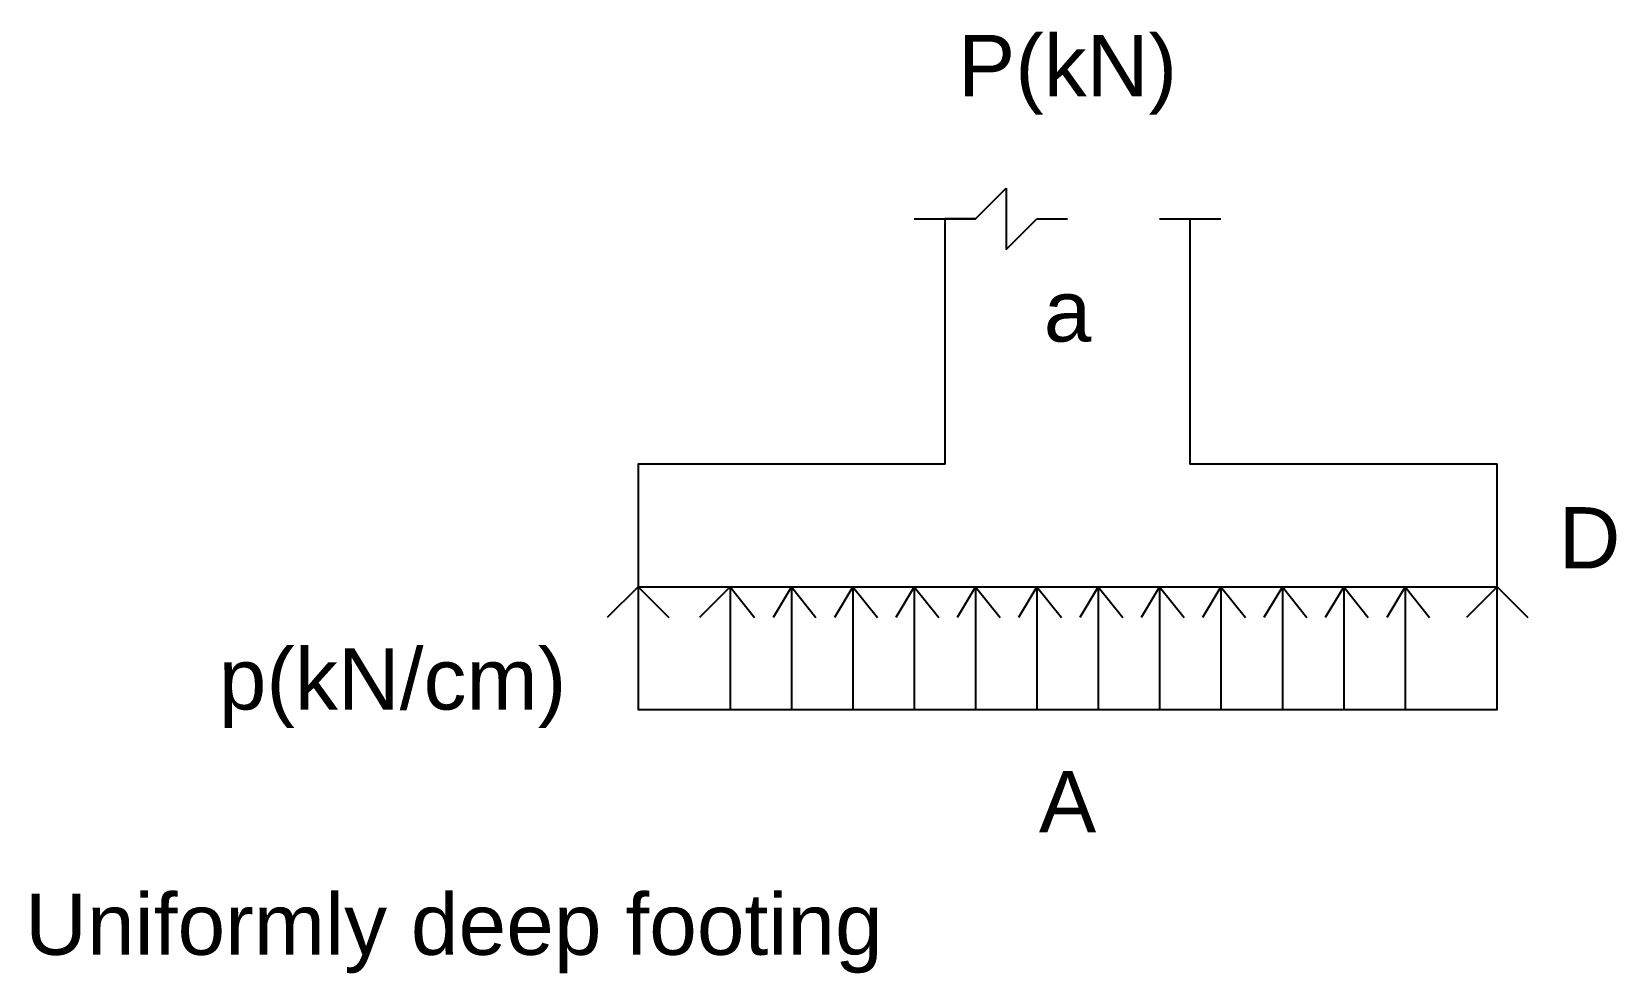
# Model space of a CAD drawing. Extents: x -8.9 to 16.9, y -2.3 to 13.1.
import ezdxf
from ezdxf.enums import TextEntityAlignment as Align

# ---------------------------------------------------------------- set-up
doc = ezdxf.new("R2010")
doc.units = 0
doc.styles.get("Standard").update_dxf_attribs({"font": 'arial.ttf'})

msp = doc.modelspace()

# ---------------------------------------------------------------- linework, layer by layer
for p, q in [((6.5, 10), (7, 10.5)), ((7, 10.5), (7, 9.5)), ((5.5, 10), (6.5, 10)), ((6.5, 10), (6, 10)), ((7, 9.5), (7.5, 10)), ((7.5, 10), (8, 10)), ((9.5, 10), (10.5, 10)), ((1, 4), (0.5, 3.5)), ((1, 4), (15, 4)), ((1, 4), (15, 4)), ((1, 4), (1.5, 3.5)), ((2.5, 4), (2, 3.5)), ((2.5, 4), (2.5, 2)), ((2.5, 4), (2.9, 3.5)), ((3.5, 4), (3.2, 3.5)), ((3.5, 4), (3.5, 2)), ((3.5, 4), (3.9, 3.5)), ((4.5, 4), (4.2, 3.5)), ((4.5, 4), (4.5, 2)), ((4.5, 4), (4.9, 3.5)), ((5.5, 4), (5.2, 3.5)), ((5.5, 4), (5.5, 2)), ((5.5, 4), (5.9, 3.5)), ((6.5, 4), (6.2, 3.5)), ((6.5, 4), (6.5, 2)), ((6.5, 4), (6.9, 3.5)), ((7.5, 4), (7.2, 3.5)), ((7.5, 4), (7.5, 2)), ((7.5, 4), (7.9, 3.5)), ((8.5, 4), (8.2, 3.5)), ((8.5, 4), (8.5, 2)), ((8.5, 4), (8.9, 3.5)), ((9.5, 4), (9.2, 3.5)), ((9.5, 4), (9.5, 2)), ((9.5, 4), (9.9, 3.5)), ((10.5, 4), (10.2, 3.5)), ((10.5, 4), (10.5, 2)), ((10.5, 4), (10.9, 3.5)), ((11.5, 4), (11.2, 3.5)), ((11.5, 4), (11.5, 2)), ((11.5, 4), (11.9, 3.5)), ((12.5, 4), (12.2, 3.5)), ((12.5, 4), (12.5, 2)), ((12.5, 4), (12.9, 3.5)), ((13.5, 4), (13.2, 3.5)), ((13.5, 4), (13.5, 2)), ((13.5, 4), (13.9, 3.5)), ((15, 4), (14.5, 3.5)), ((15, 4), (15.5, 3.5))]:
    msp.add_line(p, q)
at = {"linetype": 'LINE'}
msp.add_polyline3d([(6, 10, 0), (6, 6, 0), (1, 6, 0), (1, 2, 0), (15, 2, 0), (15, 6, 0), (10, 6, 0), (10, 10, 0)], dxfattribs=at)

# ---------------------------------------------------------------- texts
for s, p in [('P(kN)', (8, 12)), ('a', (8, 8)), ('p(kN/cm)', (-3, 2)), ('A', (8, 0)), ('Uniformly deep footing', (-2, -2))]:
    msp.add_text(s, height=1).set_placement(p, align=Align.CENTER)
msp.add_text('D', height=1).set_placement((16, 4), align=Align.BOTTOM_LEFT)

doc.saveas('drawing.dxf')
